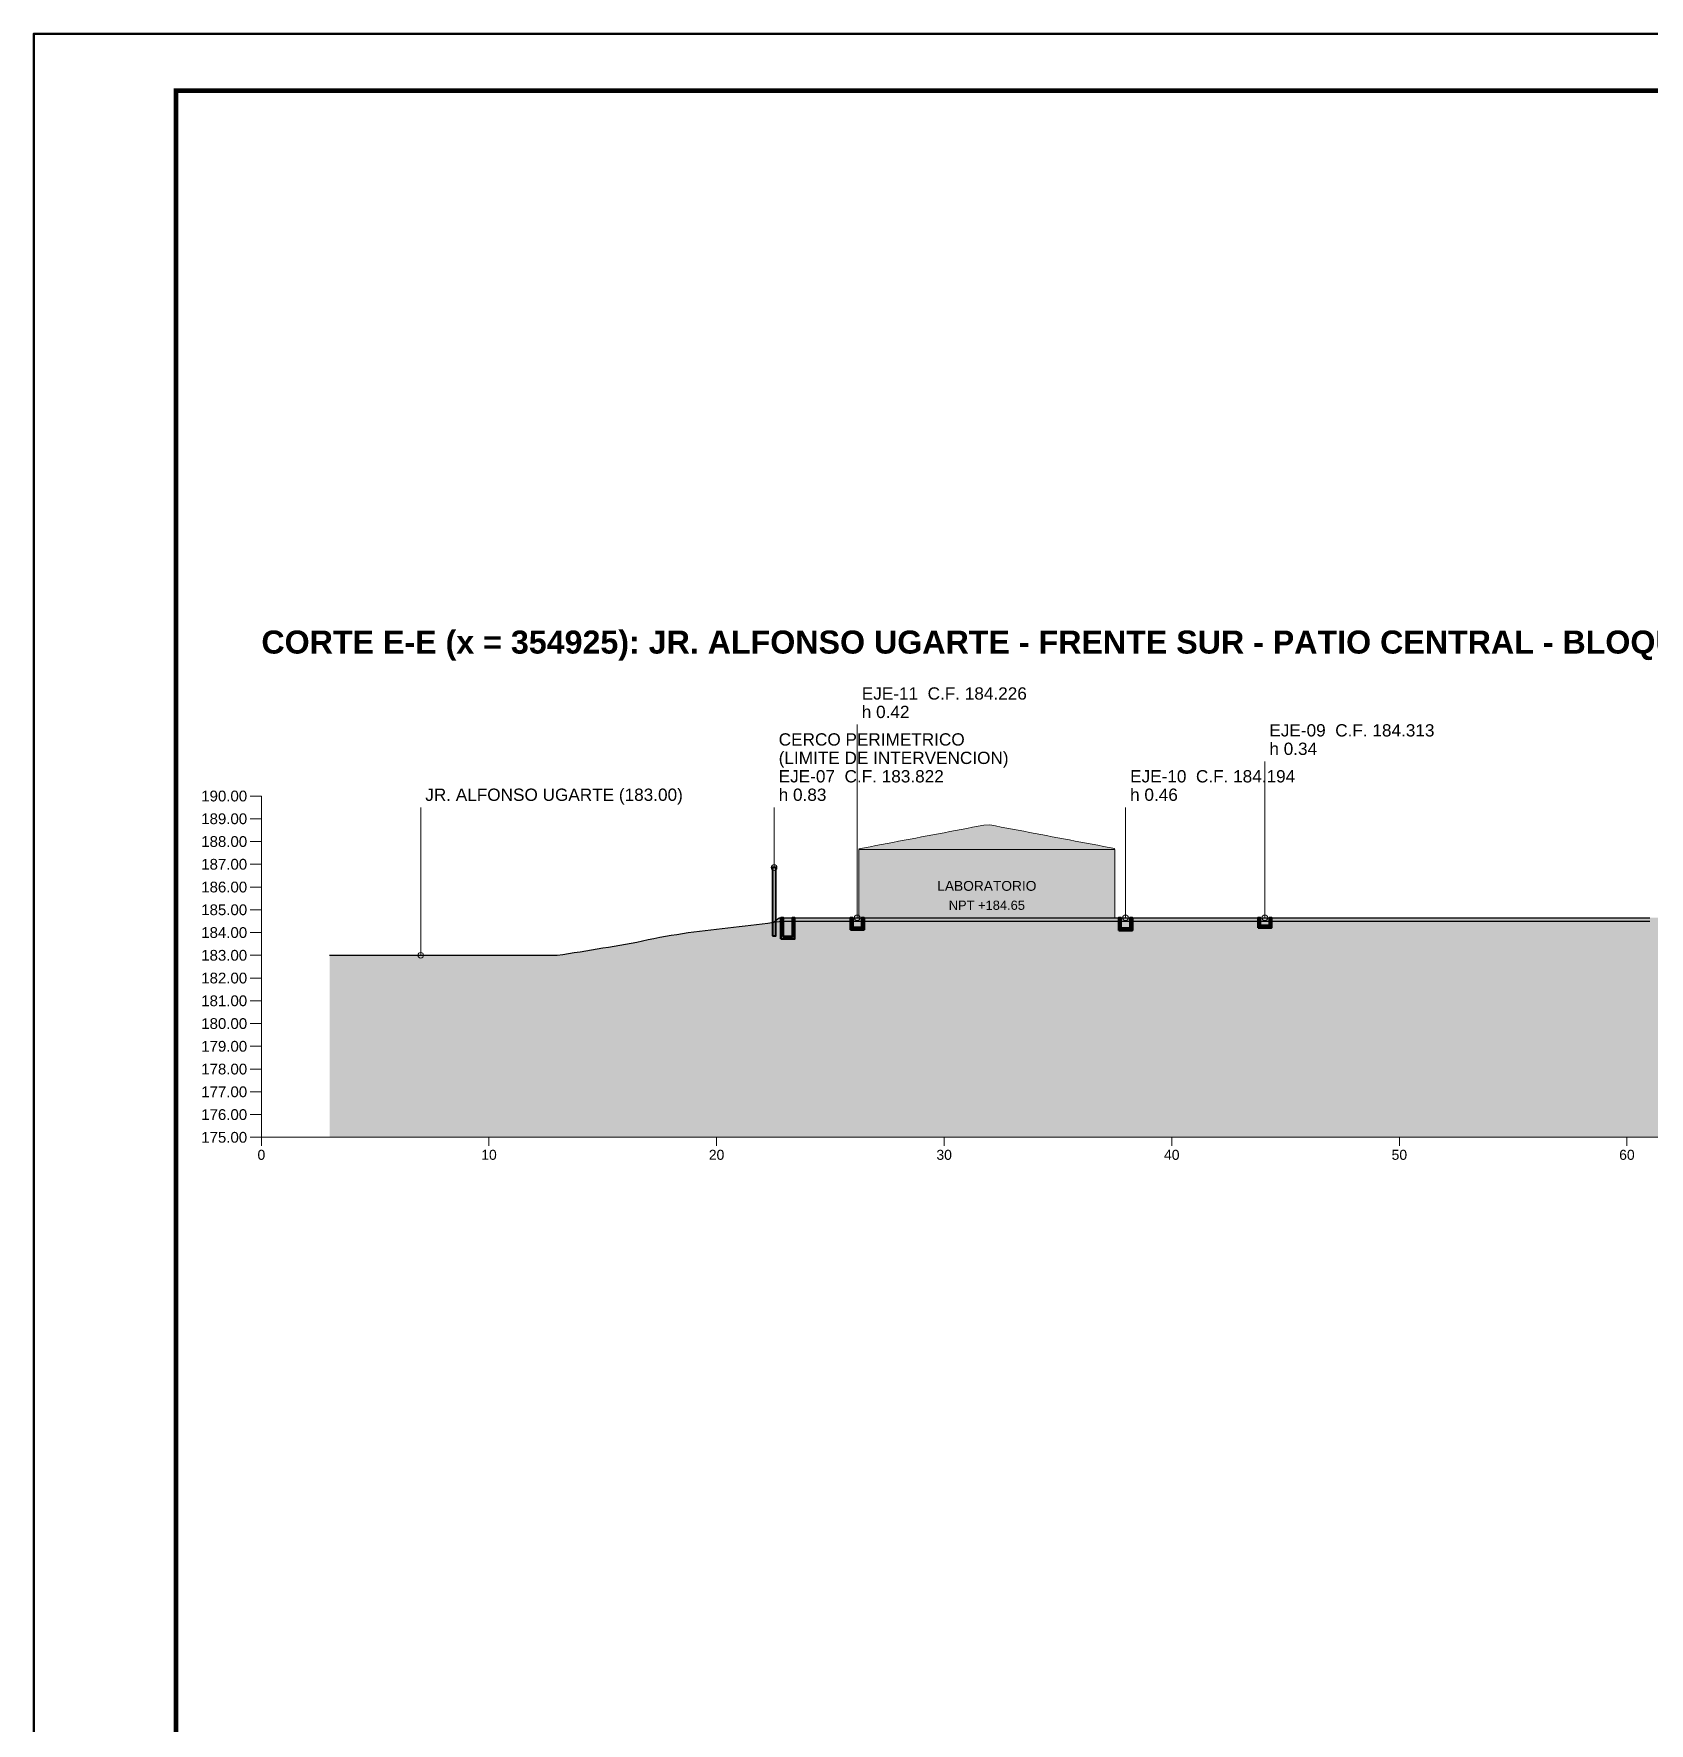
# Model space of a CAD drawing. Header units: metres. Extents: x 354768 to 355417, y 9249536 to 9250102.
# Drawn here: x 354798.5 to 354869.5, y 9250027.2 to 9250101.5 of the extents above; entities that cross this region are included whole.
import ezdxf
from ezdxf.enums import TextEntityAlignment as Align

# ---------------------------------------------------------------- set-up
doc = ezdxf.new("R2010")
doc.units = ezdxf.units.M
doc.header["$LTSCALE"] = 0.25
doc.linetypes.add('DASHED', pattern=[1.524, 1.27, -0.254])
for name, color, linetype, lineweight in [('ARQ-BASE', 8, 'CONTINUOUS', 13), ('CERCO', 14, 'CONTINUOUS', 40), ('CONCRETO', 250, 'CONTINUOUS', 50), ('GRILLA', 9, 'CONTINUOUS', 13), ('LLAMADAS', 30, 'CONTINUOUS', 18), ('MARCO', 7, 'CONTINUOUS', 50), ('TERRENO', 7, 'CONTINUOUS', 30), ('TITULOS', 160, 'CONTINUOUS', 35)]:
    doc.layers.add(name, color=color, linetype=linetype, lineweight=lineweight)
for name, color, linetype, true_color in [('CONCRETO-ACHURADO', 8, 'CONTINUOUS', 0xe2e2e2), ('CORTE-BLOQUE', 8, 'Continuous', 0xf0ede6), ('CORTE-SUELO', 7, 'Continuous', 0xe8dec8), ('CORTE-TECHO', 1, 'Continuous', 0xc86e5a)]:
    doc.layers.add(name, color=color, linetype=linetype, true_color=true_color)
doc.layers.add('TERRENO-EXISTENTE', color=8, linetype='DASHED')
doc.layers.add('TEXTOS', color=7, linetype='CONTINUOUS')
doc.styles.get("Standard").update_dxf_attribs({"font": 'arial.ttf'})
doc.styles.add('TITULOS', font='arialbd.ttf')

msp = doc.modelspace()

# ---------------------------------------------------------------- hatches: boundary and pattern name
at = {"layer": 'CONCRETO-ACHURADO', "true_color": 0xe2e2e2}
h = msp.add_hatch(color=7, dxfattribs=at)
h.dxf.hatch_style = 1
h.paths.add_polyline_path([(354831.33, 9250061.722), (354831.93, 9250061.722), (354831.93, 9250062.65), (354831.83, 9250062.65), (354831.83, 9250061.822), (354831.43, 9250061.822), (354831.43, 9250062.65), (354831.33, 9250062.65)])
h = msp.add_hatch(color=7, dxfattribs=at)
h.dxf.hatch_style = 1
h.paths.add_polyline_path([(354834.38, 9250062.126), (354834.98, 9250062.126), (354834.98, 9250062.65), (354834.88, 9250062.65), (354834.88, 9250062.226), (354834.48, 9250062.226), (354834.48, 9250062.65), (354834.38, 9250062.65)])
h = msp.add_hatch(color=7, dxfattribs=at)
h.dxf.hatch_style = 1
h.paths.add_polyline_path([(354846.17, 9250062.094), (354846.77, 9250062.094), (354846.77, 9250062.65), (354846.67, 9250062.65), (354846.67, 9250062.194), (354846.27, 9250062.194), (354846.27, 9250062.65), (354846.17, 9250062.65)])
h = msp.add_hatch(color=7, dxfattribs=at)
h.dxf.hatch_style = 1
h.paths.add_polyline_path([(354852.29, 9250062.213), (354852.89, 9250062.213), (354852.89, 9250062.65), (354852.79, 9250062.65), (354852.79, 9250062.313), (354852.39, 9250062.313), (354852.39, 9250062.65), (354852.29, 9250062.65)])
at = {"layer": 'CORTE-BLOQUE', "true_color": 0xf0ede6}
h = msp.add_hatch(color=7, dxfattribs=at)
h.dxf.hatch_style = 1
h.paths.add_polyline_path([(354834.75, 9250062.65), (354834.75, 9250065.65), (354846, 9250065.65), (354846, 9250062.65)])
at = {"layer": 'CORTE-SUELO', "true_color": 0xe8dec8}
h = msp.add_hatch(color=7, dxfattribs=at)
h.dxf.hatch_style = 1
h.paths.add_polyline_path([(354811.5, 9250061), (354811.75, 9250061), (354812, 9250061), (354812.25, 9250061), (354812.5, 9250061), (354812.75, 9250061), (354813, 9250061), (354813.25, 9250061), (354813.5, 9250061), (354813.75, 9250061), (354814, 9250061), (354814.25, 9250061), (354814.5, 9250061), (354814.75, 9250061), (354815, 9250061), (354815.25, 9250061), (354815.5, 9250061), (354815.75, 9250061), (354816, 9250061), (354816.25, 9250061), (354816.5, 9250061), (354816.75, 9250061), (354817, 9250061), (354817.25, 9250061), (354817.5, 9250061), (354817.75, 9250061), (354818, 9250061), (354818.25, 9250061), (354818.5, 9250061), (354818.75, 9250061), (354819, 9250061), (354819.25, 9250061), (354819.5, 9250061), (354819.75, 9250061), (354820, 9250061), (354820.25, 9250061), (354820.5, 9250061), (354820.75, 9250061), (354821, 9250061), (354821.25, 9250061), (354821.5, 9250061), (354821.75, 9250061.036), (354822, 9250061.077), (354822.25, 9250061.118), (354822.5, 9250061.159), (354822.75, 9250061.2), (354823, 9250061.24), (354823.25, 9250061.281), (354823.5, 9250061.322), (354823.75, 9250061.363), (354824, 9250061.404), (354824.25, 9250061.445), (354824.5, 9250061.483), (354824.75, 9250061.53), (354825, 9250061.584), (354825.25, 9250061.638), (354825.5, 9250061.691), (354825.75, 9250061.745), (354826, 9250061.799), (354826.25, 9250061.84), (354826.5, 9250061.88), (354826.75, 9250061.92), (354827, 9250061.96), (354827.25, 9250062), (354827.5, 9250062.028), (354827.75, 9250062.056), (354828, 9250062.084), (354828.25, 9250062.113), (354828.5, 9250062.143), (354828.75, 9250062.174), (354829, 9250062.204), (354829.25, 9250062.234), (354829.5, 9250062.265), (354829.75, 9250062.296), (354830, 9250062.327), (354830.25, 9250062.358), (354830.5, 9250062.388), (354830.75, 9250062.419), (354831, 9250062.45), (354831.25, 9250062.65), (354831.5, 9250062.65), (354831.75, 9250062.65), (354832, 9250062.65), (354832.25, 9250062.65), (354832.5, 9250062.65), (354832.75, 9250062.65), (354833, 9250062.65), (354833.25, 9250062.65), (354833.5, 9250062.65), (354833.75, 9250062.65), (354834, 9250062.65), (354834.25, 9250062.65), (354834.5, 9250062.65), (354834.75, 9250062.65), (354835, 9250062.65), (354835.25, 9250062.65), (354835.5, 9250062.65), (354835.75, 9250062.65), (354836, 9250062.65), (354836.25, 9250062.65), (354836.5, 9250062.65), (354836.75, 9250062.65), (354837, 9250062.65), (354837.25, 9250062.65), (354837.5, 9250062.65), (354837.75, 9250062.65), (354838, 9250062.65), (354838.25, 9250062.65), (354838.5, 9250062.65), (354838.75, 9250062.65), (354839, 9250062.65), (354839.25, 9250062.65), (354839.5, 9250062.65), (354839.75, 9250062.65), (354840, 9250062.65), (354840.25, 9250062.65), (354840.5, 9250062.65), (354840.75, 9250062.65), (354841, 9250062.65), (354841.25, 9250062.65), (354841.5, 9250062.65), (354841.75, 9250062.65), (354842, 9250062.65), (354842.25, 9250062.65), (354842.5, 9250062.65), (354842.75, 9250062.65), (354843, 9250062.65), (354843.25, 9250062.65), (354843.5, 9250062.65), (354843.75, 9250062.65), (354844, 9250062.65), (354844.25, 9250062.65), (354844.5, 9250062.65), (354844.75, 9250062.65), (354845, 9250062.65), (354845.25, 9250062.65), (354845.5, 9250062.65), (354845.75, 9250062.65), (354846, 9250062.65), (354846.25, 9250062.65), (354846.5, 9250062.65), (354846.75, 9250062.65), (354847, 9250062.65), (354847.25, 9250062.65), (354847.5, 9250062.65), (354847.75, 9250062.65), (354848, 9250062.65), (354848.25, 9250062.65), (354848.5, 9250062.65), (354848.75, 9250062.65), (354849, 9250062.65), (354849.25, 9250062.65), (354849.5, 9250062.65), (354849.75, 9250062.65), (354850, 9250062.65), (354850.25, 9250062.65), (354850.5, 9250062.65), (354850.75, 9250062.65), (354851, 9250062.65), (354851.25, 9250062.65), (354851.5, 9250062.65), (354851.75, 9250062.65), (354852, 9250062.65), (354852.25, 9250062.65), (354852.5, 9250062.65), (354852.75, 9250062.65), (354853, 9250062.65), (354853.25, 9250062.65), (354853.5, 9250062.65), (354853.75, 9250062.65), (354854, 9250062.65), (354854.25, 9250062.65), (354854.5, 9250062.65), (354854.75, 9250062.65), (354855, 9250062.65), (354855.25, 9250062.65), (354855.5, 9250062.65), (354855.75, 9250062.65), (354856, 9250062.65), (354856.25, 9250062.65), (354856.5, 9250062.65), (354856.75, 9250062.65), (354857, 9250062.65), (354857.25, 9250062.65), (354857.5, 9250062.65), (354857.75, 9250062.65), (354858, 9250062.65), (354858.25, 9250062.65), (354858.5, 9250062.65), (354858.75, 9250062.65), (354859, 9250062.65), (354859.25, 9250062.65), (354859.5, 9250062.65), (354859.75, 9250062.65), (354860, 9250062.65), (354860.25, 9250062.65), (354860.5, 9250062.65), (354860.75, 9250062.65), (354861, 9250062.65), (354861.25, 9250062.65), (354861.5, 9250062.65), (354861.75, 9250062.65), (354862, 9250062.65), (354862.25, 9250062.65), (354862.5, 9250062.65), (354862.75, 9250062.65), (354863, 9250062.65), (354863.25, 9250062.65), (354863.5, 9250062.65), (354863.75, 9250062.65), (354864, 9250062.65), (354864.25, 9250062.65), (354864.5, 9250062.65), (354864.75, 9250062.65), (354865, 9250062.65), (354865.25, 9250062.65), (354865.5, 9250062.65), (354865.75, 9250062.65), (354866, 9250062.65), (354866.25, 9250062.65), (354866.5, 9250062.65), (354866.75, 9250062.65), (354867, 9250062.65), (354867.25, 9250062.65), (354867.5, 9250062.65), (354867.75, 9250062.65), (354868, 9250062.65), (354868.25, 9250062.65), (354868.5, 9250062.65), (354868.75, 9250062.65), (354869, 9250062.65), (354869.25, 9250062.65), (354869.5, 9250062.65), (354869.75, 9250062.65), (354870, 9250062.65), (354870.25, 9250062.65), (354870.5, 9250062.65), (354870.75, 9250062.65), (354871, 9250062.65), (354871.25, 9250062.65), (354871.5, 9250062.65), (354871.75, 9250062.65), (354872, 9250062.65), (354872.25, 9250062.65), (354872.5, 9250062.65), (354872.75, 9250062.65), (354873, 9250062.65), (354873.25, 9250062.65), (354873.5, 9250062.65), (354873.75, 9250062.65), (354874, 9250062.65), (354874.25, 9250062.65), (354874.5, 9250062.65), (354874.75, 9250062.65), (354875, 9250062.65), (354875.25, 9250062.65), (354875.5, 9250062.65), (354875.75, 9250062.65), (354876, 9250062.65), (354876.25, 9250062.65), (354876.5, 9250062.65), (354876.75, 9250062.65), (354877, 9250062.65), (354877.25, 9250062.65), (354877.5, 9250062.65), (354877.75, 9250062.65), (354878, 9250062.65), (354878.25, 9250062.65), (354878.5, 9250062.65), (354878.75, 9250062.65), (354879, 9250062.65), (354879.25, 9250062.65), (354879.5, 9250062.65), (354879.75, 9250062.65), (354880, 9250062.65), (354880.25, 9250062.65), (354880.5, 9250062.65), (354880.75, 9250062.65), (354881, 9250062.65), (354881.25, 9250062.65), (354881.5, 9250062.65), (354881.75, 9250062.65), (354882, 9250062.65), (354882.25, 9250062.65), (354882.5, 9250062.65), (354882.75, 9250062.65), (354883, 9250062.65), (354883.25, 9250062.65), (354883.5, 9250062.65), (354883.75, 9250062.65), (354884, 9250062.65), (354884.25, 9250062.65), (354884.5, 9250062.65), (354884.75, 9250062.65), (354885, 9250062.65), (354885.25, 9250062.65), (354885.5, 9250062.65), (354885.75, 9250062.65), (354886, 9250062.65), (354886.25, 9250062.65), (354886.5, 9250062.65), (354886.75, 9250062.65), (354887, 9250062.65), (354887.25, 9250062.65), (354887.5, 9250062.65), (354887.75, 9250062.65), (354888, 9250062.65), (354888.25, 9250062.65), (354888.5, 9250062.65), (354888.75, 9250062.65), (354889, 9250062.65), (354889.25, 9250062.65), (354889.5, 9250062.65), (354889.75, 9250062.65), (354890, 9250062.65), (354890.25, 9250062.65), (354890.5, 9250062.65), (354890.75, 9250062.65), (354891, 9250062.65), (354891.25, 9250062.65), (354891.5, 9250062.65), (354891.75, 9250062.65), (354892, 9250062.65), (354892.25, 9250062.65), (354892.5, 9250062.65), (354892.75, 9250062.65), (354893, 9250062.65), (354893.25, 9250062.65), (354893.5, 9250062.65), (354893.75, 9250062.65), (354894, 9250062.65), (354894.25, 9250062.65), (354894.5, 9250062.65), (354894.75, 9250062.65), (354895, 9250062.65), (354895.25, 9250062.65), (354895.5, 9250062.65), (354895.75, 9250062.65), (354896, 9250062.65), (354896.25, 9250062.65), (354896.5, 9250062.65), (354896.75, 9250062.65), (354897, 9250062.65), (354897.25, 9250062.65), (354897.5, 9250062.65), (354897.75, 9250062.65), (354898, 9250062.65), (354898.25, 9250062.65), (354898.5, 9250062.65), (354898.75, 9250062.65), (354899, 9250062.65), (354899.25, 9250062.65), (354899.5, 9250062.65), (354899.75, 9250062.65), (354900, 9250062.65), (354900.25, 9250060.367), (354900.5, 9250060.289), (354900.75, 9250060.212), (354901, 9250060.135), (354901.25, 9250060.058), (354901.5, 9250059.983), (354901.75, 9250059.932), (354902, 9250059.894), (354902.25, 9250059.855), (354902.5, 9250059.817), (354902.75, 9250059.784), (354903, 9250059.751), (354903.25, 9250059.714), (354903.5, 9250059.657), (354903.75, 9250059.6), (354904, 9250059.543), (354904.25, 9250059.475), (354904.5, 9250059.394), (354904.75, 9250059.257), (354905, 9250059.119), (354905.25, 9250058.977), (354905.5, 9250058.813), (354905.75, 9250058.657), (354906, 9250058.546), (354906.25, 9250058.434), (354906.5, 9250058.322), (354906.75, 9250058.21), (354907, 9250058.098), (354907.25, 9250057.989), (354907.5, 9250057.889), (354907.75, 9250057.775), (354908, 9250057.669), (354908.25, 9250057.58), (354908.5, 9250057.502), (354908.75, 9250057.448), (354909, 9250057.394), (354909.25, 9250057.341), (354909.5, 9250057.287), (354909.75, 9250057.233), (354910, 9250057.181), (354910.25, 9250057.132), (354910.5, 9250057.075), (354910.75, 9250056.999), (354911, 9250056.961), (354911.25, 9250056.912), (354911.5, 9250056.866), (354911.75, 9250056.819), (354912, 9250056.773), (354912.25, 9250056.727), (354912.5, 9250056.68), (354912.75, 9250056.635), (354913, 9250056.59), (354913.25, 9250056.546), (354913.5, 9250056.508), (354913.75, 9250056.5), (354914, 9250056.481), (354914.25, 9250056.454), (354914.5, 9250056.432), (354914.75, 9250056.408), (354915, 9250056.384), (354915.25, 9250056.36), (354915.5, 9250056.336), (354915.75, 9250056.312), (354916, 9250056.288), (354916.25, 9250056.264), (354916.5, 9250056.242), (354916.75, 9250056.223), (354917, 9250056.204), (354917.25, 9250056.177), (354917.5, 9250056.15), (354917.75, 9250056.14), (354918, 9250056.133), (354918.25, 9250056.119), (354918.5, 9250056.102), (354918.75, 9250056.084), (354919, 9250056.065), (354919.25, 9250056.046), (354919.5, 9250056.028), (354919.75, 9250056.009), (354920, 9250056), (354920.25, 9250056), (354920.5, 9250056), (354920.5, 9250053), (354811.5, 9250053)])
at = {"layer": 'CORTE-TECHO', "true_color": 0xc86e5a}
h = msp.add_hatch(color=7, dxfattribs=at)
h.dxf.hatch_style = 1
h.paths.add_polyline_path([(354834.75, 9250065.68), (354835, 9250065.727), (354835.25, 9250065.774), (354835.5, 9250065.822), (354835.75, 9250065.869), (354836, 9250065.916), (354836.25, 9250065.964), (354836.5, 9250066.011), (354836.75, 9250066.058), (354837, 9250066.105), (354837.25, 9250066.153), (354837.5, 9250066.2), (354837.75, 9250066.247), (354838, 9250066.295), (354838.25, 9250066.342), (354838.5, 9250066.389), (354838.75, 9250066.436), (354839, 9250066.484), (354839.25, 9250066.531), (354839.5, 9250066.578), (354839.75, 9250066.626), (354840, 9250066.673), (354840.25, 9250066.72), (354840.5, 9250066.733), (354840.75, 9250066.685), (354841, 9250066.638), (354841.25, 9250066.591), (354841.5, 9250066.543), (354841.75, 9250066.496), (354842, 9250066.449), (354842.25, 9250066.401), (354842.5, 9250066.354), (354842.75, 9250066.307), (354843, 9250066.26), (354843.25, 9250066.212), (354843.5, 9250066.165), (354843.75, 9250066.118), (354844, 9250066.07), (354844.25, 9250066.023), (354844.5, 9250065.976), (354844.75, 9250065.929), (354845, 9250065.881), (354845.25, 9250065.834), (354845.5, 9250065.787), (354845.75, 9250065.739), (354846, 9250065.692), (354846, 9250065.65), (354834.75, 9250065.65)])

# ---------------------------------------------------------------- linework, layer by layer
at = {"layer": 'ARQ-BASE'}
msp.add_line((354834.75, 9250062.65), (354846, 9250062.65), dxfattribs=at)
msp.add_lwpolyline([(354834.75, 9250065.68), (354835, 9250065.727), (354835.25, 9250065.774), (354835.5, 9250065.822), (354835.75, 9250065.869), (354836, 9250065.916), (354836.25, 9250065.964), (354836.5, 9250066.011), (354836.75, 9250066.058), (354837, 9250066.105), (354837.25, 9250066.153), (354837.5, 9250066.2), (354837.75, 9250066.247), (354838, 9250066.295), (354838.25, 9250066.342), (354838.5, 9250066.389), (354838.75, 9250066.436), (354839, 9250066.484), (354839.25, 9250066.531), (354839.5, 9250066.578), (354839.75, 9250066.626), (354840, 9250066.673), (354840.25, 9250066.72), (354840.5, 9250066.733), (354840.75, 9250066.685), (354841, 9250066.638), (354841.25, 9250066.591), (354841.5, 9250066.543), (354841.75, 9250066.496), (354842, 9250066.449), (354842.25, 9250066.401), (354842.5, 9250066.354), (354842.75, 9250066.307), (354843, 9250066.26), (354843.25, 9250066.212), (354843.5, 9250066.165), (354843.75, 9250066.118), (354844, 9250066.07), (354844.25, 9250066.023), (354844.5, 9250065.976), (354844.75, 9250065.929), (354845, 9250065.881), (354845.25, 9250065.834), (354845.5, 9250065.787), (354845.75, 9250065.739), (354846, 9250065.692)], dxfattribs=at)
msp.add_lwpolyline([(354834.75, 9250062.65), (354834.75, 9250065.65), (354846, 9250065.65), (354846, 9250062.65)], close=True, dxfattribs=at)
at = {"layer": 'CERCO'}
msp.add_lwpolyline([(354830.955, 9250061.854), (354831.105, 9250061.854), (354831.105, 9250064.854), (354830.955, 9250064.854)], close=True, dxfattribs=at)
at = {"layer": 'CONCRETO'}
for points in [[(354831.33, 9250061.722), (354831.93, 9250061.722), (354831.93, 9250062.65), (354831.83, 9250062.65), (354831.83, 9250061.822), (354831.43, 9250061.822), (354831.43, 9250062.65), (354831.33, 9250062.65)], [(354834.38, 9250062.126), (354834.98, 9250062.126), (354834.98, 9250062.65), (354834.88, 9250062.65), (354834.88, 9250062.226), (354834.48, 9250062.226), (354834.48, 9250062.65), (354834.38, 9250062.65)], [(354846.17, 9250062.094), (354846.77, 9250062.094), (354846.77, 9250062.65), (354846.67, 9250062.65), (354846.67, 9250062.194), (354846.27, 9250062.194), (354846.27, 9250062.65), (354846.17, 9250062.65)], [(354852.29, 9250062.213), (354852.89, 9250062.213), (354852.89, 9250062.65), (354852.79, 9250062.65), (354852.79, 9250062.313), (354852.39, 9250062.313), (354852.39, 9250062.65), (354852.29, 9250062.65)]]:
    msp.add_lwpolyline(points, close=True, dxfattribs=at)
at = {"layer": 'GRILLA'}
for p, q in [((354808, 9250068), (354808.5, 9250068)), ((354808.5, 9250053), (354808.5, 9250068)), ((354808, 9250067), (354808.5, 9250067)), ((354808, 9250066), (354808.5, 9250066)), ((354808, 9250065), (354808.5, 9250065)), ((354808, 9250064), (354808.5, 9250064)), ((354808, 9250063), (354808.5, 9250063)), ((354808, 9250062), (354808.5, 9250062)), ((354808, 9250061), (354808.5, 9250061)), ((354808, 9250060), (354808.5, 9250060)), ((354808, 9250059), (354808.5, 9250059)), ((354808, 9250058), (354808.5, 9250058)), ((354808, 9250057), (354808.5, 9250057)), ((354808, 9250056), (354808.5, 9250056)), ((354808, 9250055), (354808.5, 9250055)), ((354808, 9250054), (354808.5, 9250054)), ((354808, 9250053), (354808.5, 9250053)), ((354808.5, 9250053), (354920.5, 9250053)), ((354808.5, 9250053), (354808.5, 9250052.625)), ((354818.5, 9250053), (354818.5, 9250052.625)), ((354828.5, 9250053), (354828.5, 9250052.625)), ((354838.5, 9250053), (354838.5, 9250052.625)), ((354848.5, 9250053), (354848.5, 9250052.625)), ((354858.5, 9250053), (354858.5, 9250052.625)), ((354868.5, 9250053), (354868.5, 9250052.625))]:
    msp.add_line(p, q, dxfattribs=at)
at = {"layer": 'LLAMADAS'}
for p, q in [((354834.68, 9250062.65), (354834.68, 9250071.14)), ((354852.59, 9250062.65), (354852.59, 9250069.52)), ((354815.5, 9250061), (354815.5, 9250067.5)), ((354831.03, 9250064.854), (354831.03, 9250067.5)), ((354846.47, 9250062.65), (354846.47, 9250067.5))]:
    msp.add_line(p, q, dxfattribs=at)
for centre in [(354831.03, 9250064.854), (354834.68, 9250062.65), (354846.47, 9250062.65), (354852.59, 9250062.65), (354815.5, 9250061)]:
    msp.add_circle(centre, 0.125, dxfattribs=at)
at = {"layer": 'MARCO'}
msp.add_lwpolyline([(354798.5, 9249953), (355008.75, 9249953), (355008.75, 9250101.5), (354798.5, 9250101.5)], close=True, dxfattribs=at)
at = {"layer": 'MARCO', "const_width": 0.2}
msp.add_lwpolyline([(354804.75, 9249955.5), (355006.25, 9249955.5), (355006.25, 9250099), (354804.75, 9250099)], close=True, dxfattribs=at)
at = {"layer": 'TERRENO'}
msp.add_lwpolyline([(354811.5, 9250061), (354811.75, 9250061), (354812, 9250061), (354812.25, 9250061), (354812.5, 9250061), (354812.75, 9250061), (354813, 9250061), (354813.25, 9250061), (354813.5, 9250061), (354813.75, 9250061), (354814, 9250061), (354814.25, 9250061), (354814.5, 9250061), (354814.75, 9250061), (354815, 9250061), (354815.25, 9250061), (354815.5, 9250061), (354815.75, 9250061), (354816, 9250061), (354816.25, 9250061), (354816.5, 9250061), (354816.75, 9250061), (354817, 9250061), (354817.25, 9250061), (354817.5, 9250061), (354817.75, 9250061), (354818, 9250061), (354818.25, 9250061), (354818.5, 9250061), (354818.75, 9250061), (354819, 9250061), (354819.25, 9250061), (354819.5, 9250061), (354819.75, 9250061), (354820, 9250061), (354820.25, 9250061), (354820.5, 9250061), (354820.75, 9250061), (354821, 9250061), (354821.25, 9250061), (354821.5, 9250061), (354821.75, 9250061.036), (354822, 9250061.077), (354822.25, 9250061.118), (354822.5, 9250061.159), (354822.75, 9250061.2), (354823, 9250061.24), (354823.25, 9250061.281), (354823.5, 9250061.322), (354823.75, 9250061.363), (354824, 9250061.404), (354824.25, 9250061.445), (354824.5, 9250061.483), (354824.75, 9250061.53), (354825, 9250061.584), (354825.25, 9250061.638), (354825.5, 9250061.691), (354825.75, 9250061.745), (354826, 9250061.799), (354826.25, 9250061.84), (354826.5, 9250061.88), (354826.75, 9250061.92), (354827, 9250061.96), (354827.25, 9250062), (354827.5, 9250062.028), (354827.75, 9250062.056), (354828, 9250062.084), (354828.25, 9250062.113), (354828.5, 9250062.143), (354828.75, 9250062.174), (354829, 9250062.204), (354829.25, 9250062.234), (354829.5, 9250062.265), (354829.75, 9250062.296), (354830, 9250062.327), (354830.25, 9250062.358), (354830.5, 9250062.388), (354830.75, 9250062.419), (354831, 9250062.45), (354831.25, 9250062.65), (354831.5, 9250062.65), (354831.75, 9250062.65), (354832, 9250062.65), (354832.25, 9250062.65), (354832.5, 9250062.65), (354832.75, 9250062.65), (354833, 9250062.65), (354833.25, 9250062.65), (354833.5, 9250062.65), (354833.75, 9250062.65), (354834, 9250062.65), (354834.25, 9250062.65), (354834.5, 9250062.65), (354834.75, 9250062.65), (354835, 9250062.65), (354835.25, 9250062.65), (354835.5, 9250062.65), (354835.75, 9250062.65), (354836, 9250062.65), (354836.25, 9250062.65), (354836.5, 9250062.65), (354836.75, 9250062.65), (354837, 9250062.65), (354837.25, 9250062.65), (354837.5, 9250062.65), (354837.75, 9250062.65), (354838, 9250062.65), (354838.25, 9250062.65), (354838.5, 9250062.65), (354838.75, 9250062.65), (354839, 9250062.65), (354839.25, 9250062.65), (354839.5, 9250062.65), (354839.75, 9250062.65), (354840, 9250062.65), (354840.25, 9250062.65), (354840.5, 9250062.65), (354840.75, 9250062.65), (354841, 9250062.65), (354841.25, 9250062.65), (354841.5, 9250062.65), (354841.75, 9250062.65), (354842, 9250062.65), (354842.25, 9250062.65), (354842.5, 9250062.65), (354842.75, 9250062.65), (354843, 9250062.65), (354843.25, 9250062.65), (354843.5, 9250062.65), (354843.75, 9250062.65), (354844, 9250062.65), (354844.25, 9250062.65), (354844.5, 9250062.65), (354844.75, 9250062.65), (354845, 9250062.65), (354845.25, 9250062.65), (354845.5, 9250062.65), (354845.75, 9250062.65), (354846, 9250062.65), (354846.25, 9250062.65), (354846.5, 9250062.65), (354846.75, 9250062.65), (354847, 9250062.65), (354847.25, 9250062.65), (354847.5, 9250062.65), (354847.75, 9250062.65), (354848, 9250062.65), (354848.25, 9250062.65), (354848.5, 9250062.65), (354848.75, 9250062.65), (354849, 9250062.65), (354849.25, 9250062.65), (354849.5, 9250062.65), (354849.75, 9250062.65), (354850, 9250062.65), (354850.25, 9250062.65), (354850.5, 9250062.65), (354850.75, 9250062.65), (354851, 9250062.65), (354851.25, 9250062.65), (354851.5, 9250062.65), (354851.75, 9250062.65), (354852, 9250062.65), (354852.25, 9250062.65), (354852.5, 9250062.65), (354852.75, 9250062.65), (354853, 9250062.65), (354853.25, 9250062.65), (354853.5, 9250062.65), (354853.75, 9250062.65), (354854, 9250062.65), (354854.25, 9250062.65), (354854.5, 9250062.65), (354854.75, 9250062.65), (354855, 9250062.65), (354855.25, 9250062.65), (354855.5, 9250062.65), (354855.75, 9250062.65), (354856, 9250062.65), (354856.25, 9250062.65), (354856.5, 9250062.65), (354856.75, 9250062.65), (354857, 9250062.65), (354857.25, 9250062.65), (354857.5, 9250062.65), (354857.75, 9250062.65), (354858, 9250062.65), (354858.25, 9250062.65), (354858.5, 9250062.65), (354858.75, 9250062.65), (354859, 9250062.65), (354859.25, 9250062.65), (354859.5, 9250062.65), (354859.75, 9250062.65), (354860, 9250062.65), (354860.25, 9250062.65), (354860.5, 9250062.65), (354860.75, 9250062.65), (354861, 9250062.65), (354861.25, 9250062.65), (354861.5, 9250062.65), (354861.75, 9250062.65), (354862, 9250062.65), (354862.25, 9250062.65), (354862.5, 9250062.65), (354862.75, 9250062.65), (354863, 9250062.65), (354863.25, 9250062.65), (354863.5, 9250062.65), (354863.75, 9250062.65), (354864, 9250062.65), (354864.25, 9250062.65), (354864.5, 9250062.65), (354864.75, 9250062.65), (354865, 9250062.65), (354865.25, 9250062.65), (354865.5, 9250062.65), (354865.75, 9250062.65), (354866, 9250062.65), (354866.25, 9250062.65), (354866.5, 9250062.65), (354866.75, 9250062.65), (354867, 9250062.65), (354867.25, 9250062.65), (354867.5, 9250062.65), (354867.75, 9250062.65), (354868, 9250062.65), (354868.25, 9250062.65), (354868.5, 9250062.65), (354868.75, 9250062.65), (354869, 9250062.65), (354869.25, 9250062.65), (354869.5, 9250062.65)], dxfattribs=at)
at = {"layer": 'TERRENO-EXISTENTE'}
msp.add_lwpolyline([(354811.5, 9250061), (354811.75, 9250061), (354812, 9250061), (354812.25, 9250061), (354812.5, 9250061), (354812.75, 9250061), (354813, 9250061), (354813.25, 9250061), (354813.5, 9250061), (354813.75, 9250061), (354814, 9250061), (354814.25, 9250061), (354814.5, 9250061), (354814.75, 9250061), (354815, 9250061), (354815.25, 9250061), (354815.5, 9250061), (354815.75, 9250061), (354816, 9250061), (354816.25, 9250061), (354816.5, 9250061), (354816.75, 9250061), (354817, 9250061), (354817.25, 9250061), (354817.5, 9250061), (354817.75, 9250061), (354818, 9250061), (354818.25, 9250061), (354818.5, 9250061), (354818.75, 9250061), (354819, 9250061), (354819.25, 9250061), (354819.5, 9250061), (354819.75, 9250061), (354820, 9250061), (354820.25, 9250061), (354820.5, 9250061), (354820.75, 9250061), (354821, 9250061), (354821.25, 9250061), (354821.5, 9250061), (354821.75, 9250061.036), (354822, 9250061.077), (354822.25, 9250061.118), (354822.5, 9250061.159), (354822.75, 9250061.2), (354823, 9250061.24), (354823.25, 9250061.281), (354823.5, 9250061.322), (354823.75, 9250061.363), (354824, 9250061.404), (354824.25, 9250061.445), (354824.5, 9250061.483), (354824.75, 9250061.53), (354825, 9250061.584), (354825.25, 9250061.638), (354825.5, 9250061.691), (354825.75, 9250061.745), (354826, 9250061.799), (354826.25, 9250061.84), (354826.5, 9250061.88), (354826.75, 9250061.92), (354827, 9250061.96), (354827.25, 9250062), (354827.5, 9250062.028), (354827.75, 9250062.056), (354828, 9250062.084), (354828.25, 9250062.113), (354828.5, 9250062.143), (354828.75, 9250062.174), (354829, 9250062.204), (354829.25, 9250062.234), (354829.5, 9250062.265), (354829.75, 9250062.296), (354830, 9250062.327), (354830.25, 9250062.358), (354830.5, 9250062.388), (354830.75, 9250062.419), (354831, 9250062.45), (354831.25, 9250062.481), (354831.5, 9250062.5), (354831.75, 9250062.5), (354832, 9250062.5), (354832.25, 9250062.5), (354832.5, 9250062.5), (354832.75, 9250062.5), (354833, 9250062.5), (354833.25, 9250062.5), (354833.5, 9250062.5), (354833.75, 9250062.5), (354834, 9250062.5), (354834.25, 9250062.5), (354834.5, 9250062.5), (354834.75, 9250062.5), (354835, 9250062.5), (354835.25, 9250062.5), (354835.5, 9250062.5), (354835.75, 9250062.5), (354836, 9250062.5), (354836.25, 9250062.5), (354836.5, 9250062.5), (354836.75, 9250062.5), (354837, 9250062.5), (354837.25, 9250062.5), (354837.5, 9250062.5), (354837.75, 9250062.5), (354838, 9250062.5), (354838.25, 9250062.5), (354838.5, 9250062.5), (354838.75, 9250062.5), (354839, 9250062.5), (354839.25, 9250062.5), (354839.5, 9250062.5), (354839.75, 9250062.5), (354840, 9250062.5), (354840.25, 9250062.5), (354840.5, 9250062.5), (354840.75, 9250062.5), (354841, 9250062.5), (354841.25, 9250062.5), (354841.5, 9250062.5), (354841.75, 9250062.5), (354842, 9250062.5), (354842.25, 9250062.5), (354842.5, 9250062.5), (354842.75, 9250062.5), (354843, 9250062.5), (354843.25, 9250062.5), (354843.5, 9250062.5), (354843.75, 9250062.5), (354844, 9250062.5), (354844.25, 9250062.5), (354844.5, 9250062.5), (354844.75, 9250062.5), (354845, 9250062.5), (354845.25, 9250062.5), (354845.5, 9250062.5), (354845.75, 9250062.5), (354846, 9250062.5), (354846.25, 9250062.5), (354846.5, 9250062.5), (354846.75, 9250062.5), (354847, 9250062.5), (354847.25, 9250062.5), (354847.5, 9250062.5), (354847.75, 9250062.5), (354848, 9250062.5), (354848.25, 9250062.5), (354848.5, 9250062.5), (354848.75, 9250062.5), (354849, 9250062.5), (354849.25, 9250062.5), (354849.5, 9250062.5), (354849.75, 9250062.5), (354850, 9250062.5), (354850.25, 9250062.5), (354850.5, 9250062.5), (354850.75, 9250062.5), (354851, 9250062.5), (354851.25, 9250062.5), (354851.5, 9250062.5), (354851.75, 9250062.5), (354852, 9250062.5), (354852.25, 9250062.5), (354852.5, 9250062.5), (354852.75, 9250062.5), (354853, 9250062.5), (354853.25, 9250062.5), (354853.5, 9250062.5), (354853.75, 9250062.5), (354854, 9250062.5), (354854.25, 9250062.5), (354854.5, 9250062.5), (354854.75, 9250062.5), (354855, 9250062.5), (354855.25, 9250062.5), (354855.5, 9250062.5), (354855.75, 9250062.5), (354856, 9250062.5), (354856.25, 9250062.5), (354856.5, 9250062.5), (354856.75, 9250062.5), (354857, 9250062.5), (354857.25, 9250062.5), (354857.5, 9250062.5), (354857.75, 9250062.5), (354858, 9250062.5), (354858.25, 9250062.5), (354858.5, 9250062.5), (354858.75, 9250062.5), (354859, 9250062.5), (354859.25, 9250062.5), (354859.5, 9250062.5), (354859.75, 9250062.5), (354860, 9250062.5), (354860.25, 9250062.5), (354860.5, 9250062.5), (354860.75, 9250062.5), (354861, 9250062.5), (354861.25, 9250062.5), (354861.5, 9250062.5), (354861.75, 9250062.5), (354862, 9250062.5), (354862.25, 9250062.5), (354862.5, 9250062.5), (354862.75, 9250062.5), (354863, 9250062.5), (354863.25, 9250062.5), (354863.5, 9250062.5), (354863.75, 9250062.5), (354864, 9250062.5), (354864.25, 9250062.5), (354864.5, 9250062.5), (354864.75, 9250062.5), (354865, 9250062.5), (354865.25, 9250062.5), (354865.5, 9250062.5), (354865.75, 9250062.5), (354866, 9250062.5), (354866.25, 9250062.5), (354866.5, 9250062.5), (354866.75, 9250062.5), (354867, 9250062.5), (354867.25, 9250062.5), (354867.5, 9250062.5), (354867.75, 9250062.5), (354868, 9250062.5), (354868.25, 9250062.5), (354868.5, 9250062.5), (354868.75, 9250062.5), (354869, 9250062.5), (354869.25, 9250062.5), (354869.5, 9250062.5)], dxfattribs=at)

# ---------------------------------------------------------------- texts
at = {"layer": 'TEXTOS', "color": 6}
for s, p in [('EJE-11  C.F. 184.226', (354834.88, 9250072.075)), ('h 0.42', (354834.88, 9250071.265)), ('EJE-09  C.F. 184.313', (354852.79, 9250070.455)), ('h 0.34', (354852.79, 9250069.645)), ('EJE-10  C.F. 184.194', (354846.67, 9250068.435)), ('h 0.46', (354846.67, 9250067.625))]:
    msp.add_text(s, height=0.54, dxfattribs=at).set_placement(p, align=Align.BOTTOM_LEFT)
at = {"layer": 'TEXTOS', "color": 1}
for s, p in [('CERCO PERIMETRICO', (354831.23, 9250070.055)), ('(LIMITE DE INTERVENCION)', (354831.23, 9250069.245)), ('EJE-07  C.F. 183.822', (354831.23, 9250068.435)), ('h 0.83', (354831.23, 9250067.625))]:
    msp.add_text(s, height=0.54, dxfattribs=at).set_placement(p, align=Align.BOTTOM_LEFT)
at = {"layer": 'TEXTOS'}
for s, p in [('190.00', (354807.875, 9250068)), ('189.00', (354807.875, 9250067)), ('188.00', (354807.875, 9250066)), ('187.00', (354807.875, 9250065)), ('186.00', (354807.875, 9250064)), ('185.00', (354807.875, 9250063)), ('184.00', (354807.875, 9250062)), ('183.00', (354807.875, 9250061)), ('182.00', (354807.875, 9250060)), ('181.00', (354807.875, 9250059)), ('180.00', (354807.875, 9250058)), ('179.00', (354807.875, 9250057)), ('178.00', (354807.875, 9250056)), ('177.00', (354807.875, 9250055)), ('176.00', (354807.875, 9250054)), ('175.00', (354807.875, 9250053))]:
    msp.add_text(s, height=0.4725, dxfattribs=at).set_placement(p, align=Align.MIDDLE_RIGHT)
at = {"layer": 'TEXTOS', "color": 8}
msp.add_text('JR. ALFONSO UGARTE (183.00)', height=0.54, dxfattribs=at).set_placement((354815.7, 9250067.625), align=Align.BOTTOM_LEFT)
at = {"layer": 'TEXTOS'}
for s, height, p in [('LABORATORIO', 0.432, (354840.375, 9250064.05)), ('NPT +184.65', 0.405, (354840.375, 9250063.2))]:
    msp.add_text(s, height=height, dxfattribs=at).set_placement(p, align=Align.MIDDLE_CENTER)
for s, height, p in [('0', 0.439, (354808.5, 9250052.45)), ('10', 0.4388, (354818.5, 9250052.45)), ('20', 0.4388, (354828.5, 9250052.45)), ('30', 0.4388, (354838.5, 9250052.45)), ('40', 0.4388, (354848.5, 9250052.45)), ('50', 0.4388, (354858.5, 9250052.45)), ('60', 0.4388, (354868.5, 9250052.45))]:
    msp.add_text(s, height=height, dxfattribs=at).set_placement(p, align=Align.TOP_CENTER)
at = {"layer": 'TITULOS', "style": 'TITULOS'}
msp.add_text('CORTE E-E (x = 354925): JR. ALFONSO UGARTE - FRENTE SUR - PATIO CENTRAL - BLOQUE NORTE - QUEBRADA', height=1.0125, dxfattribs=at).set_placement((354808.5, 9250074.26))

doc.saveas('drawing.dxf')
